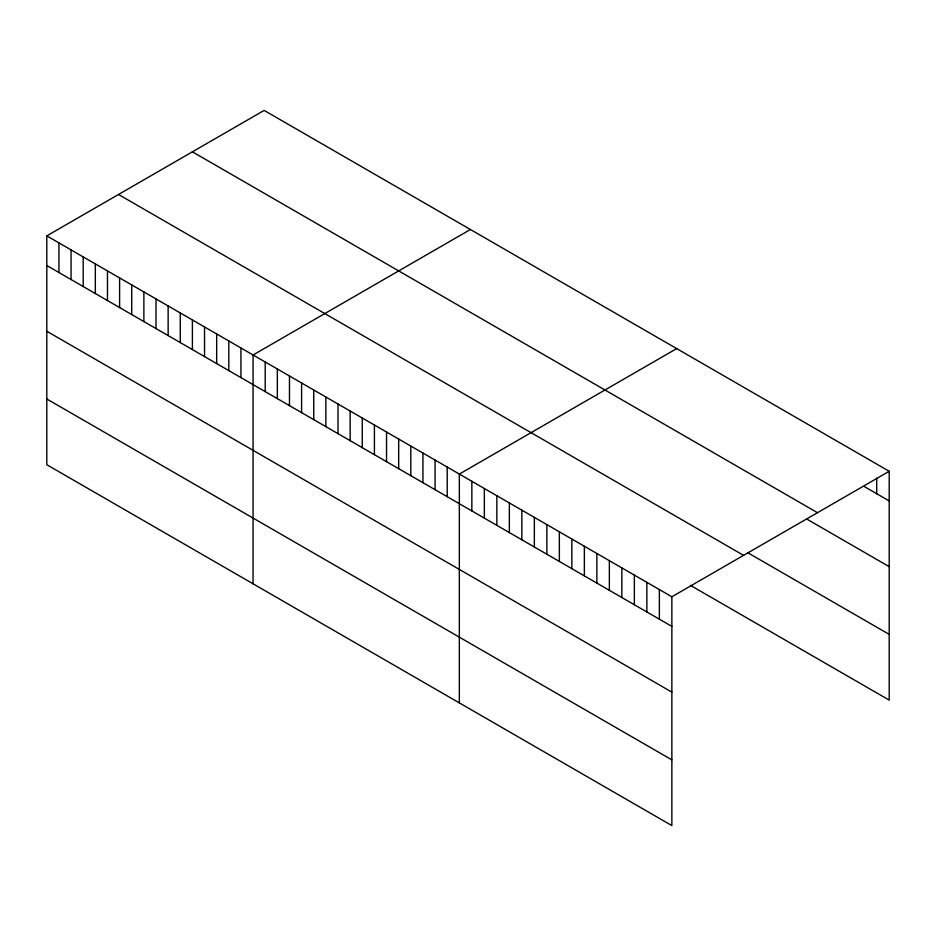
<?xml version="1.0" encoding="UTF-8"?>
<svg xmlns="http://www.w3.org/2000/svg" width="936" height="936" viewBox="0 0 936 936"><rect width="100%" height="100%" fill="white"/><g stroke="black" fill="none" stroke-linecap="round" stroke-linejoin="round"><path stroke-width="1.4" d="M46.8 235.884L671.861 596.77L671.861 825.587L46.8 464.712L46.8 235.884L264.139 110.413L889.2 471.288L889.2 700.116L690.429 585.351M470.41 229.507L253.071 354.978L253.071 583.795M676.681 348.59L459.342 474.072L459.342 702.889M671.861 596.77L889.2 471.288M864.197 486.486L889.2 500.924M192.418 151.819L817.479 512.694M806.692 519.012L889.2 566.654M747.934 552.825L889.2 634.374M118.521 194.477L743.582 555.364M46.8 265.52L671.861 626.395M46.8 331.25L671.861 692.125M46.8 398.982L671.861 759.856M876.704 478.179L876.704 493.705M659.365 589.551L659.365 619.176M646.858 582.332L646.858 611.957M634.362 575.113L634.362 604.75M621.855 567.895L621.855 597.531M609.359 560.676L609.359 590.312M596.864 553.457L596.864 583.093M584.356 546.25L584.356 575.874M571.861 539.031L571.861 568.655M559.354 531.812L559.354 561.436M546.858 524.593L546.858 554.217M534.351 517.374L534.351 546.998M521.855 510.155L521.855 539.791M509.348 502.936L509.348 532.572M496.852 495.717L496.852 525.353M484.345 488.498L484.345 518.135M471.849 481.291L471.849 510.916M447.209 467.064L447.209 496.688M435.076 460.056L435.076 489.692M422.943 453.047L422.943 482.683M410.81 446.051L410.81 475.675M398.677 439.042L398.677 468.667M386.545 432.034L386.545 461.67M374.412 425.026L374.412 454.662M362.279 418.029L362.279 447.654M350.146 411.021L350.146 440.645M338.013 404.013L338.013 433.649M325.868 397.004L325.868 426.64M313.735 390.008L313.735 419.632M301.603 383L301.603 412.624M289.47 375.991L289.47 405.627M277.337 368.995L277.337 398.619M265.204 361.986L265.204 391.611M240.938 347.97L240.938 377.606M228.805 340.973L228.805 370.597M216.672 333.965L216.672 363.589M204.539 326.956L204.539 356.593M192.406 319.948L192.406 349.584M180.274 312.952L180.274 342.576M168.141 305.943L168.141 335.568M156.008 298.935L156.008 328.571M143.875 291.927L143.875 321.563M131.73 284.93L131.73 314.555M119.597 277.922L119.597 307.546M107.464 270.913L107.464 300.55M95.332 263.905L95.332 293.541M83.199 256.909L83.199 286.533M71.066 249.9L71.066 279.525M58.933 242.892L58.933 272.528"/></g></svg>
